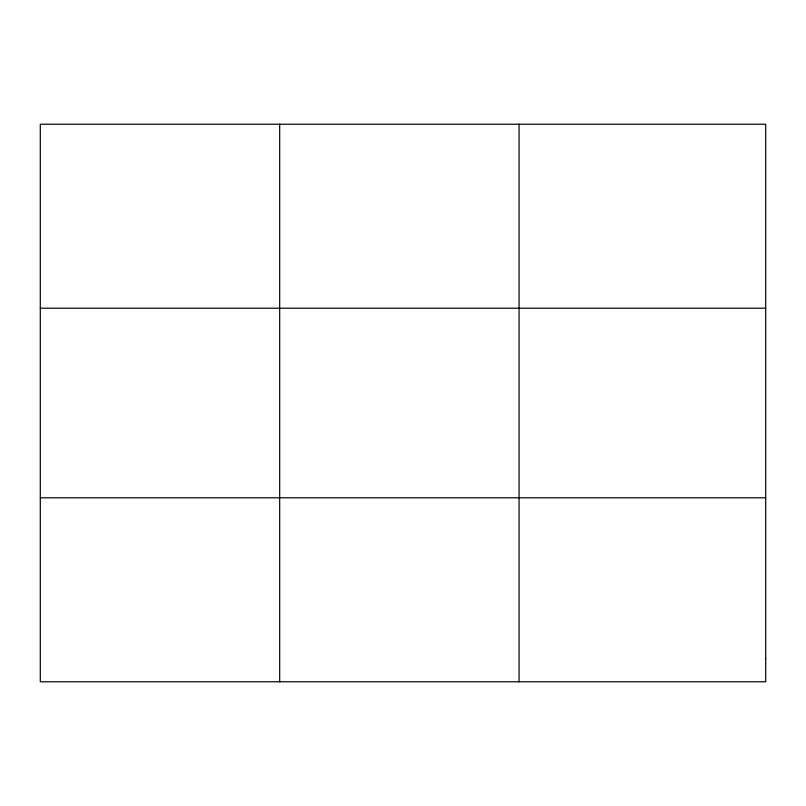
<?xml version="1.0" encoding="UTF-8"?>
<svg xmlns="http://www.w3.org/2000/svg" width="806" height="806" viewBox="0 0 806 806"><rect width="100%" height="100%" fill="white"/><g stroke="black" fill="none" stroke-linecap="round" stroke-linejoin="round"><path stroke-width="1.21" d="M279.682 124.225L279.682 681.775M519.064 124.225L519.064 681.775M40.3 308.214L765.7 308.214M40.3 497.786L765.7 497.786M765.7 658.784L765.7 681.775L40.3 681.775L40.3 124.225L765.7 124.225L765.7 658.784"/></g></svg>
